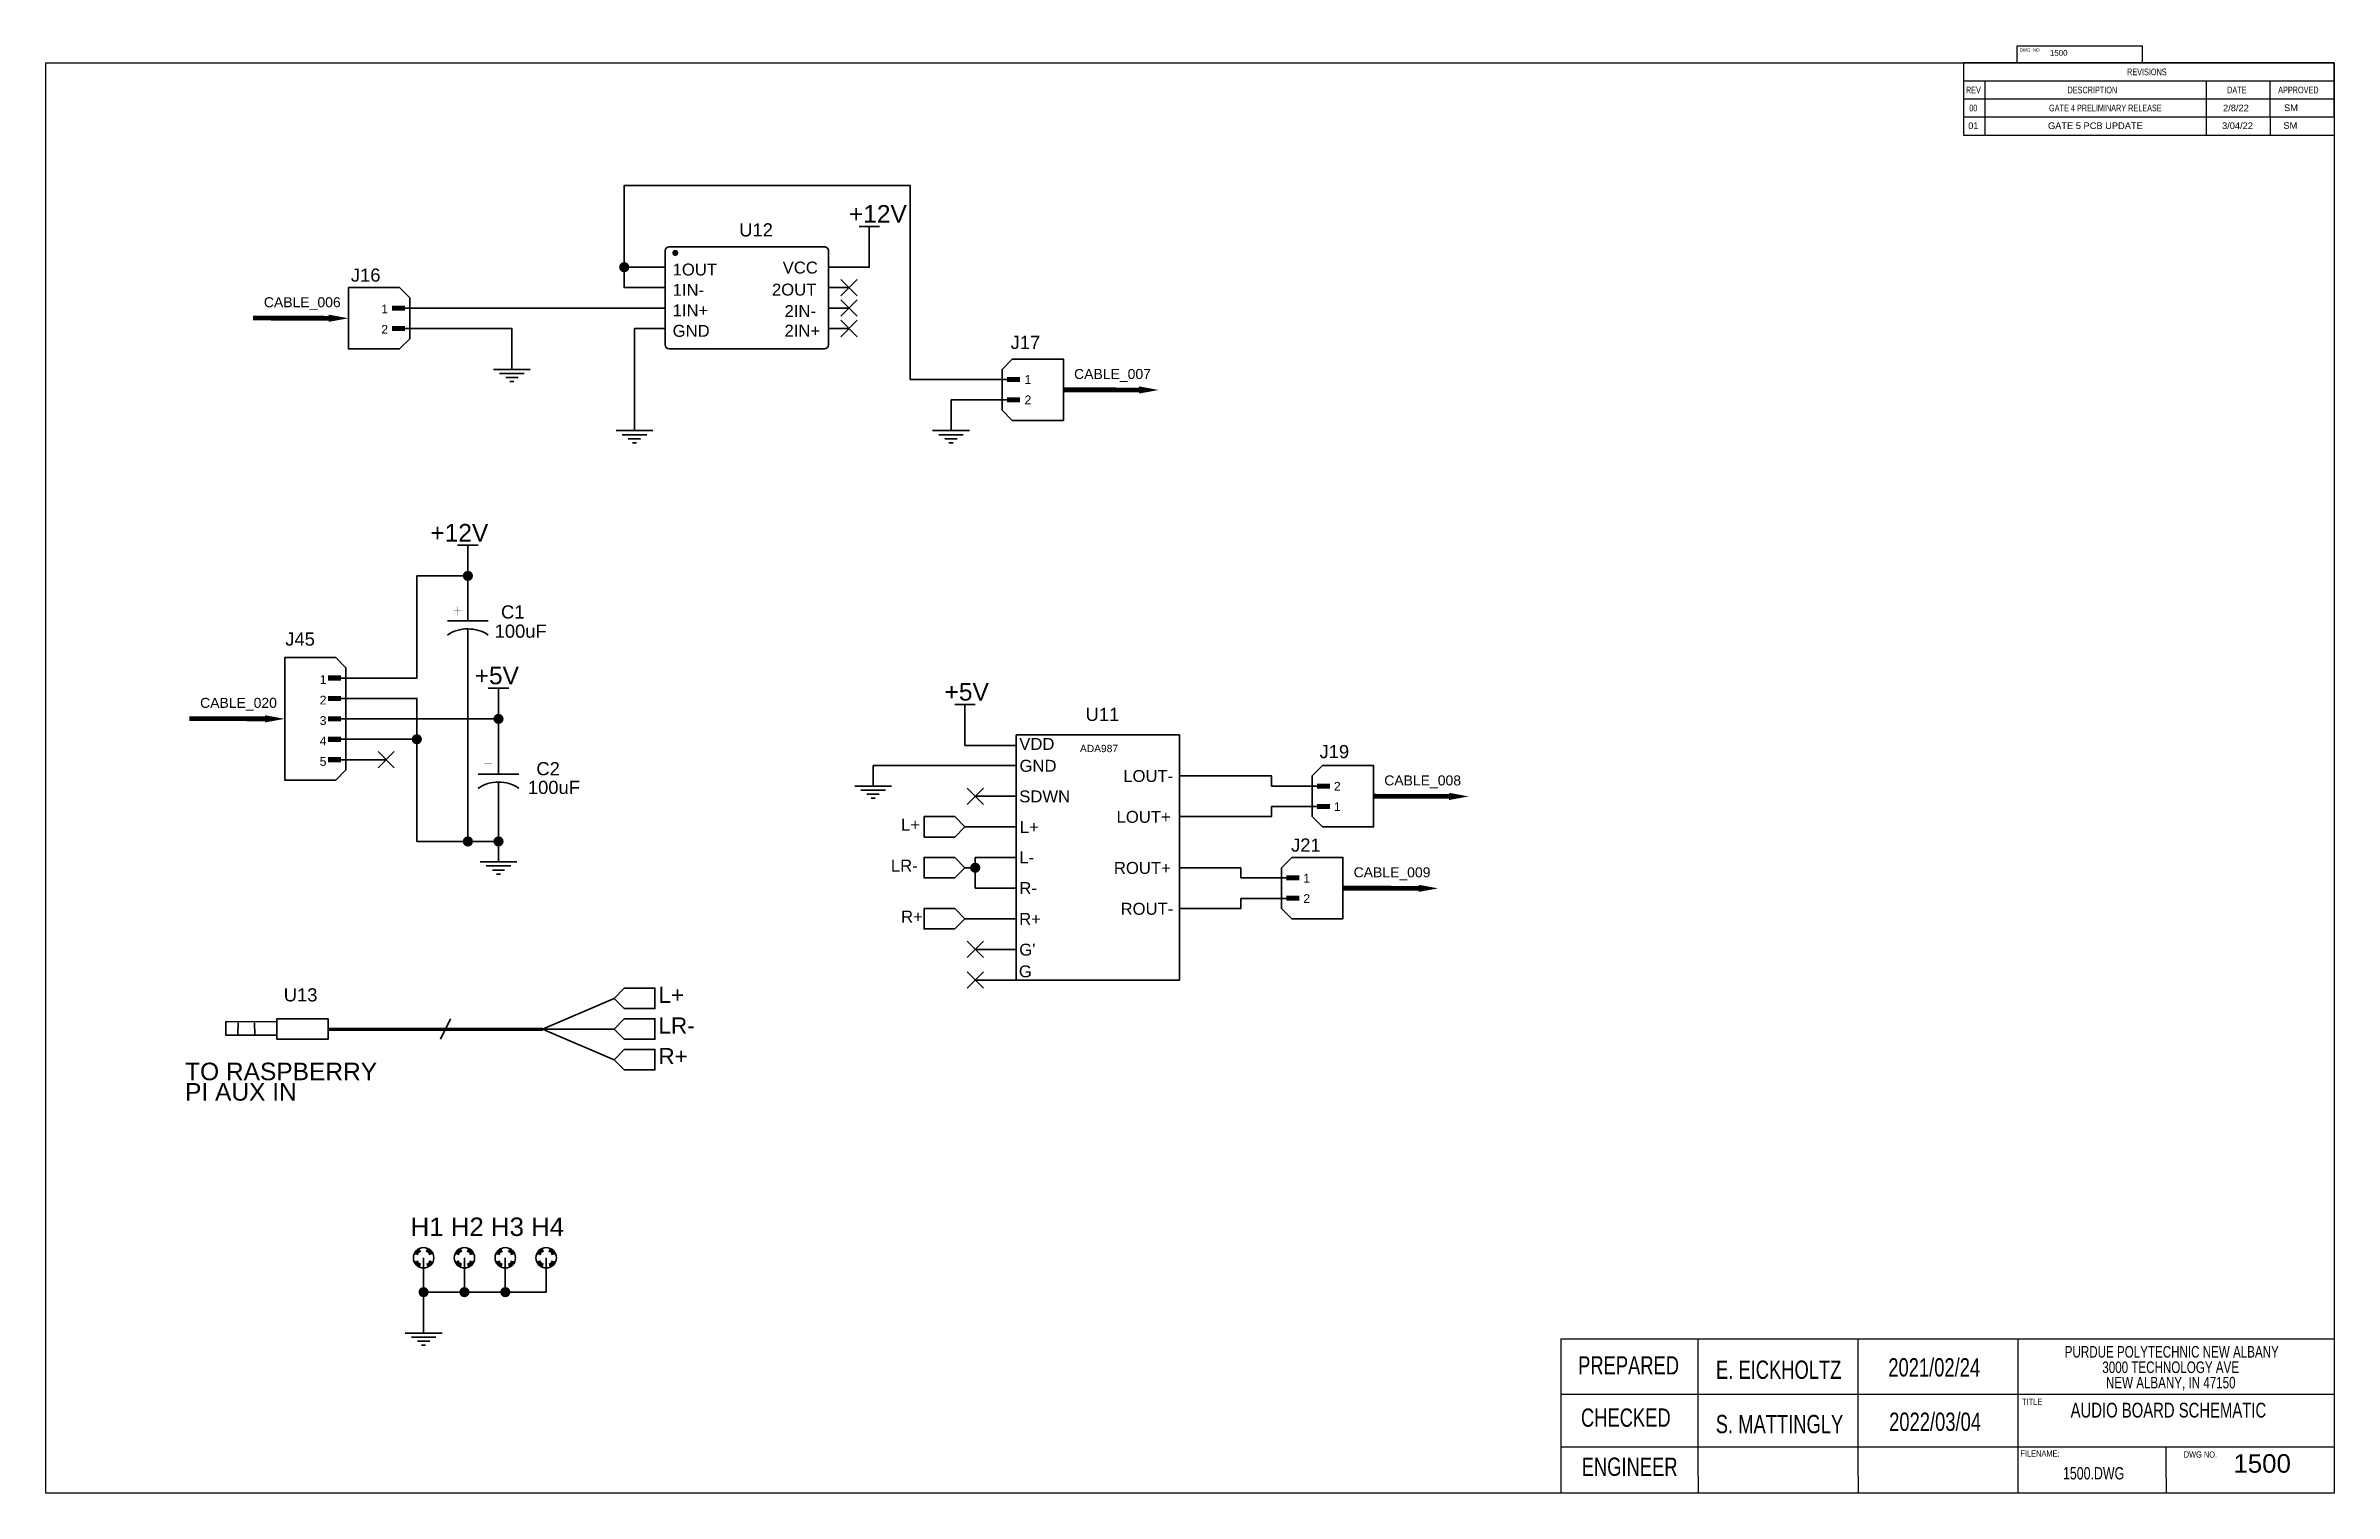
# Model space of a CAD drawing. Header units: inches. Extents: x 2.5 to 50.5, y 2.5 to 32.9.
import ezdxf

# ---------------------------------------------------------------- set-up
doc = ezdxf.new("R2010")
doc.units = ezdxf.units.IN
doc.header["$MEASUREMENT"] = 0
for name, color, linetype in [('PDF3_Geometry', 7, 'Continuous'), ('PDF3_Text', 5, 'Continuous'), ('SLD-0', 7, 'Continuous')]:
    doc.layers.add(name, color=color, linetype=linetype)
doc.layers.add('PDF3_Solid Fills', color=7, linetype='Continuous', true_color=0xcc0000)
doc.layers.add('PDF5_Text', color=7, linetype='Continuous', true_color=0xa44a4a)
doc.styles.add('PDF Arial', font='arial.ttf')
doc.styles.add('SLDTEXTSTYLE0', font='TXT', dxfattribs={"width": 0.75})
doc.styles.get("Standard").update_dxf_attribs({"font": 'arial.ttf'})

# ---------------------------------------------------------------- blocks, each defined once
blk = doc.blocks.new('SW_NOTE_0_8')
at = {"layer": 'SLD-0', "color": 0, "char_height": 0.125, "attachment_point": 2, "style": 'SLDTEXTSTYLE0'}
for s, insert in [('PURDUE POLYTECHNIC NEW ALBANY', (1.434, 0.161)), ('3000 TECHNOLOGY AVE', (1.422, -0.006)), ('NEW ALBANY, IN 47150', (1.423, -0.172))]:
    blk.add_mtext(s, dxfattribs=dict(at, insert=insert))
blk = doc.blocks.new('SW_TABLEANNOTATION_0')
at = {"color": 0, "linetype": 'Continuous', "lineweight": 25}
for p, q in [((0, 0), (0, -0.338)), ((0, 0), (0.4, 0)), ((0, 0), (0, -1.015)), ((6.955, 0), (0, 0)), ((0.4, 0), (4.55, 0)), ((4.55, 0), (5.75, 0)), ((5.75, 0), (6.955, 0)), ((6.955, 0), (6.955, -0.338)), ((6.955, -1.015), (6.955, 0)), ((0, -0.338), (0, -0.677)), ((0, -0.338), (0.4, -0.338)), ((0.4, -0.338), (0.4, -0.677)), ((0.4, -0.338), (4.55, -0.338)), ((4.55, -0.338), (4.55, -0.677)), ((4.55, -0.338), (5.75, -0.338)), ((5.75, -0.338), (5.75, -0.677)), ((5.75, -0.338), (6.955, -0.338)), ((6.955, -0.338), (6.955, -0.677)), ((0, -0.677), (0.4, -0.677)), ((0, -0.677), (0, -1.015)), ((0, -0.677), (6.955, -0.677)), ((0.4, -0.677), (4.55, -0.677)), ((0.4, -0.677), (0.4, -1.015)), ((4.55, -0.677), (5.75, -0.677)), ((4.55, -0.677), (4.55, -1.015)), ((5.75, -0.677), (6.955, -0.677)), ((5.75, -0.677), (5.75, -1.015)), ((6.955, -0.677), (6.955, -1.015)), ((0, -1.015), (0.4, -1.015)), ((0, -1.015), (6.955, -1.015)), ((0.4, -1.015), (4.55, -1.015)), ((4.55, -1.015), (5.75, -1.015)), ((5.75, -1.015), (6.955, -1.015))]:
    blk.add_line(p, q, dxfattribs=at)
at = {"color": 0, "linetype": 'Continuous', "lineweight": 18, "char_height": 0.125, "attachment_point": 1, "style": 'SLDTEXTSTYLE0'}
for s, insert in [('REVISIONS', (3.069, -0.107)), ('REV', (0.046, -0.446)), ('00', (0.108, -0.784)), ('GATE 4 PRELIMINARY RELEASE', (1.605, -0.784)), ('DESCRIPTION', (1.952, -0.446)), ('DATE', (4.946, -0.446)), ('APPROVED', (5.904, -0.446))]:
    blk.add_mtext(s, dxfattribs=dict(at, insert=insert))

msp = doc.modelspace()

# ---------------------------------------------------------------- hatches: boundary and pattern name
at = {"layer": 'PDF3_Solid Fills', "transparency": 33554559}
for points in [[(14.74, 28.214, 0.414), (14.633, 28.321), (14.633, 28.321, 0.414), (14.526, 28.214), (14.526, 28.214, 0.414), (14.633, 28.107), (14.633, 28.107, 0.414)], [(11.247, 21.74, -0.414), (11.354, 21.847), (11.354, 21.847, -0.414), (11.461, 21.74), (11.461, 21.74, -0.414), (11.354, 21.633), (11.354, 21.633, -0.414)], [(11.889, 18.741, -0.414), (11.996, 18.848), (11.996, 18.848, -0.414), (12.103, 18.741), (12.103, 18.741, -0.414), (11.996, 18.634), (11.996, 18.634, -0.414)], [(10.175, 18.313, -0.414), (10.283, 18.42), (10.283, 18.42, -0.414), (10.39, 18.313), (10.39, 18.313, -0.414), (10.283, 18.206), (10.283, 18.206, -0.414)], [(11.247, 16.17, -0.414), (11.354, 16.278), (11.354, 16.278, -0.414), (11.461, 16.17), (11.461, 16.17, -0.414), (11.354, 16.063), (11.354, 16.063, -0.414)], [(11.889, 16.17, -0.414), (11.996, 16.278), (11.996, 16.278, -0.414), (12.103, 16.17), (12.103, 16.17, -0.414), (11.996, 16.063), (11.996, 16.063, -0.414)], [(22.102, 15.619, 0.414), (21.995, 15.726), (21.995, 15.726, 0.414), (21.888, 15.619), (21.888, 15.619, 0.414), (21.995, 15.512), (21.995, 15.512, 0.414)], [(10.532, 6.717, 0.414), (10.425, 6.824), (10.425, 6.824, 0.414), (10.318, 6.717), (10.318, 6.717, 0.414), (10.425, 6.61), (10.425, 6.61, 0.414)], [(11.389, 6.717, 0.414), (11.282, 6.824), (11.282, 6.824, 0.414), (11.175, 6.717), (11.175, 6.717, 0.414), (11.282, 6.61), (11.282, 6.61, 0.414)], [(12.246, 6.717, 0.414), (12.139, 6.824), (12.139, 6.824, 0.414), (12.032, 6.717), (12.032, 6.717, 0.414), (12.139, 6.61), (12.139, 6.61, 0.414)]]:
    msp.add_hatch(color=256, dxfattribs=at).paths.add_polyline_path(points)
at = {"layer": 'PDF3_Solid Fills', "true_color": 0x870000, "transparency": 33554559}
msp.add_hatch(color=16, dxfattribs=at).paths.add_polyline_path([(15.768, 28.514, 0.415), (15.704, 28.578), (15.704, 28.578, 0.415), (15.64, 28.514), (15.64, 28.514, 0.415), (15.704, 28.449), (15.704, 28.449, 0.415)])

# ---------------------------------------------------------------- linework, layer by layer
for p, q in [((2.5, 2.5), (2.5, 32.5)), ((2.5, 32.5), (50.5, 32.5)), ((50.5, 32.5), (50.5, 2.5)), ((42.724, 31.365), (42.724, 30.986)), ((43.172, 31.365), (43.172, 30.986)), ((47.811, 31.365), (47.811, 30.986)), ((49.153, 31.365), (49.153, 30.986)), ((42.724, 30.986), (50.5, 30.986)), ((34.278, 5.735), (34.278, 2.5)), ((40.638, 5.735), (50.5, 5.735)), ((50.5, 2.5), (2.5, 2.5)), ((37.156, 2.857), (37.156, 2.5)), ((40.515, 2.857), (40.515, 2.5)), ((46.972, 2.824), (46.972, 2.5)), ((50.5, 2.5), (50.5, 2.5))]:
    msp.add_line(p, q)
at = {"color": 0, "linetype": 'Continuous', "lineweight": 25}
for p, q in [((50.5, 32.5), (42.724, 32.5)), ((50.5, 31.365), (50.5, 32.5))]:
    msp.add_line(p, q, dxfattribs=at)
at = {"layer": 'PDF3_Geometry', "color": 96, "lineweight": 35, "true_color": 0x008700}
for p, q in [((11.996, 18.313), (11.996, 18.955)), ((12.996, 6.717), (10.425, 6.717))]:
    msp.add_line(p, q, dxfattribs=at)
for points in [[(21.702, 25.857), (20.631, 25.857), (20.631, 29.927), (14.633, 29.927), (14.633, 27.785), (15.061, 27.785)], [(19.774, 28.642), (19.774, 28.214), (19.346, 28.214)], [(15.061, 28.214), (14.633, 28.214)], [(10.991, 27.357), (15.061, 27.357)], [(10.991, 26.928), (12.277, 26.928), (12.277, 26.5)], [(14.847, 25.215), (14.847, 26.928), (15.061, 26.928)], [(21.488, 25.215), (21.488, 25.429), (21.702, 25.429)], [(11.354, 21.74), (10.283, 21.74), (10.283, 19.598), (9.64, 19.598)], [(11.354, 21.526), (11.354, 21.954)], [(11.354, 19.812), (11.354, 16.17)], [(11.996, 16.599), (11.996, 16.17), (10.283, 16.17), (10.283, 19.169), (9.64, 19.169)], [(11.996, 18.741), (9.64, 18.741)], [(10.283, 18.313), (9.64, 18.313)], [(21.78, 18.613), (21.78, 18.185), (21.995, 18.185)], [(21.995, 17.761), (19.853, 17.761)], [(27.136, 17.547), (28.207, 17.547), (28.207, 17.333)], [(27.136, 16.69), (28.207, 16.69), (28.207, 16.905)], [(21.78, 16.476), (21.995, 16.476)], [(21.995, 15.619), (21.78, 15.619)], [(21.995, 15.191), (21.995, 15.834)], [(27.564, 15.405), (27.564, 15.619), (27.136, 15.619)], [(27.136, 14.762), (27.564, 14.762), (27.564, 14.977)], [(21.78, 14.548), (21.995, 14.548)], [(10.425, 6.289), (10.425, 7.017)], [(11.282, 7.017), (11.282, 6.717)], [(12.139, 7.017), (12.139, 6.717)], [(12.996, 7.017), (12.996, 6.717)]]:
    msp.add_lwpolyline(points, dxfattribs=at)
at = {"layer": 'PDF3_Geometry', "lineweight": 35}
for points in [[(19.56, 29.071), (19.988, 29.071)], [(19.774, 29.071), (19.774, 28.642)], [(12.277, 26.072), (12.277, 26.5)], [(11.891, 26.072), (12.662, 26.072)], [(12.02, 25.986), (12.534, 25.986)], [(12.148, 25.9), (12.405, 25.9)], [(12.234, 25.815), (12.319, 25.815)], [(14.847, 24.786), (14.847, 25.215)], [(21.488, 24.786), (21.488, 25.215)], [(14.462, 24.786), (15.233, 24.786)], [(14.59, 24.701), (15.104, 24.701)], [(14.719, 24.615), (14.976, 24.615)], [(14.804, 24.529), (14.89, 24.529)], [(21.102, 24.786), (21.873, 24.786)], [(21.231, 24.701), (21.745, 24.701)], [(21.359, 24.615), (21.616, 24.615)], [(21.445, 24.529), (21.531, 24.529)], [(11.568, 22.383), (11.139, 22.383)], [(11.354, 22.383), (11.354, 21.954)], [(12.21, 19.384), (11.782, 19.384)], [(11.996, 19.384), (11.996, 18.955)], [(21.566, 19.042), (21.995, 19.042)], [(21.78, 19.042), (21.78, 18.613)], [(19.853, 17.333), (19.853, 17.761)], [(19.467, 17.333), (20.238, 17.333)], [(19.595, 17.247), (20.11, 17.247)], [(19.724, 17.162), (19.981, 17.162)], [(19.81, 17.076), (19.895, 17.076)], [(11.996, 15.742), (11.996, 16.17)], [(12.382, 15.742), (11.611, 15.742)], [(12.253, 15.656), (11.739, 15.656)], [(12.125, 15.571), (11.868, 15.571)], [(12.039, 15.485), (11.953, 15.485)], [(12.919, 12.236), (14.419, 12.878)], [(7.348, 12.388), (6.279, 12.392), (6.275, 12.109), (7.351, 12.109), (7.346, 12.114)], [(6.536, 12.364), (6.531, 12.124)], [(6.878, 12.364), (6.883, 12.116), (6.883, 12.112)], [(8.421, 12.45), (8.421, 12.022), (7.35, 12.022), (7.35, 12.45), (8.421, 12.45)], [(10.991, 12.45), (10.777, 12.022)], [(14.419, 11.593), (12.919, 12.236), (14.419, 12.236)], [(10.425, 5.86), (10.425, 6.289)], [(10.04, 5.86), (10.811, 5.86)], [(10.168, 5.775), (10.682, 5.775)], [(10.297, 5.689), (10.554, 5.689)], [(10.382, 5.603), (10.468, 5.603)]]:
    msp.add_lwpolyline(points, dxfattribs=at)
at = {"layer": 'PDF3_Geometry', "color": 16, "lineweight": 35, "true_color": 0x870000}
for points in [[(15.49, 26.586), (15.49, 28.556)], [(15.061, 28.214), (15.49, 28.214)], [(19.346, 28.212), (18.917, 28.212)], [(15.061, 27.785), (15.49, 27.785)], [(19.346, 27.785), (18.917, 27.785)], [(15.061, 27.357), (15.49, 27.357)], [(15.061, 26.928), (15.49, 26.928)], [(19.346, 27.357), (18.917, 27.357)], [(19.346, 26.928), (18.917, 26.928)], [(18.832, 26.5), (15.576, 26.5)], [(21.995, 18.185), (22.852, 18.185)], [(21.995, 17.761), (22.852, 17.761)], [(27.136, 17.547), (26.279, 17.547)], [(21.995, 17.119), (22.852, 17.119)], [(21.995, 16.476), (22.852, 16.476)], [(27.136, 16.69), (26.279, 16.69)], [(21.995, 15.834), (22.852, 15.834)], [(27.136, 15.619), (26.279, 15.619)], [(21.995, 15.191), (22.852, 15.191)], [(21.995, 14.548), (22.852, 14.548)], [(27.136, 14.762), (26.279, 14.762)], [(21.995, 13.906), (22.852, 13.906)], [(21.995, 13.263), (22.852, 13.263)]]:
    msp.add_lwpolyline(points, dxfattribs=at)
msp.add_lwpolyline([(15.576, 28.642), (18.832, 28.642, -0.414375), (18.917, 28.556), (18.917, 26.586)], format="xyb", dxfattribs=at)
at = {"layer": 'PDF3_Geometry', "color": 82, "lineweight": 35, "true_color": 0x33cc33}
for points in [[(19.174, 27.957), (19.517, 27.614)], [(19.517, 27.957), (19.174, 27.614)], [(19.174, 27.528), (19.517, 27.186)], [(19.517, 27.528), (19.174, 27.186)], [(19.174, 27.1), (19.517, 26.757)], [(19.517, 27.1), (19.174, 26.757)], [(9.811, 18.056), (9.469, 17.713)], [(9.469, 18.056), (9.811, 17.713)], [(21.823, 17.29), (22.166, 16.947)], [(22.166, 17.29), (21.823, 16.947)], [(21.823, 14.077), (22.166, 13.734)], [(22.166, 14.077), (21.823, 13.734)], [(21.823, 13.434), (22.166, 13.092)], [(22.166, 13.434), (21.823, 13.092)]]:
    msp.add_lwpolyline(points, dxfattribs=at)
at = {"layer": 'PDF3_Geometry', "color": 16, "lineweight": 35, "true_color": 0x840000}
for points in [[(9.92, 27.785), (8.849, 27.785), (8.849, 26.5), (9.92, 26.5), (10.134, 26.714), (10.134, 27.571)], [(22.773, 26.286), (23.844, 26.286), (23.844, 25.001), (22.773, 25.001), (22.559, 25.215), (22.559, 26.072)], [(29.278, 16.476), (30.349, 16.476), (30.349, 17.761), (29.278, 17.761), (29.064, 17.547), (29.064, 16.69)], [(28.635, 15.834), (29.706, 15.834), (29.706, 14.548), (28.635, 14.548), (28.421, 14.762), (28.421, 15.619)]]:
    msp.add_lwpolyline(points, close=True, dxfattribs=at)
for points in [[(10.991, 27.357), (9.813, 27.357)], [(10.991, 26.928), (9.813, 26.928)], [(21.702, 25.857), (22.88, 25.857)], [(21.702, 25.429), (22.88, 25.429)], [(28.207, 17.333), (29.385, 17.333)], [(28.207, 16.905), (29.385, 16.905)], [(27.564, 15.405), (28.742, 15.405)], [(27.564, 14.977), (28.742, 14.977)]]:
    msp.add_lwpolyline(points, dxfattribs=at)
at = {"layer": 'PDF3_Geometry', "color": 24, "lineweight": 35, "true_color": 0x8c2323}
for points in [[(11.354, 21.526), (11.354, 20.798)], [(10.925, 20.798), (11.782, 20.798)], [(11.996, 18.313), (11.996, 17.584)], [(11.568, 17.584), (12.425, 17.584)]]:
    msp.add_lwpolyline(points, dxfattribs=at)
for points in [[(11.354, 19.812), (11.354, 20.626, -0.166376), (11.782, 20.498)], [(11.996, 16.599), (11.996, 17.413, -0.166376), (12.425, 17.284)]]:
    msp.add_lwpolyline(points, format="xyb", dxfattribs=at)
at = {"layer": 'PDF3_Geometry', "color": 15, "lineweight": 35, "true_color": 0xa54949}
msp.add_lwpolyline([(8.582, 20.026), (7.511, 20.026), (7.511, 17.456), (8.582, 17.456), (8.796, 17.67), (8.796, 19.812)], close=True, dxfattribs=at)
for points in [[(8.796, 19.598), (8.475, 19.598)], [(9.64, 19.598), (8.797, 19.598)], [(8.796, 19.169), (8.475, 19.169)], [(8.796, 18.741), (8.475, 18.741)], [(9.64, 19.169), (8.797, 19.169)], [(9.64, 18.741), (8.797, 18.741)], [(8.796, 18.313), (8.475, 18.313)], [(9.64, 18.313), (8.797, 18.313)], [(8.796, 17.884), (8.475, 17.884)], [(9.64, 17.884), (8.797, 17.884)], [(10.425, 7.017), (10.425, 7.439)], [(11.282, 7.017), (11.282, 7.439)], [(12.139, 7.017), (12.139, 7.439)], [(12.996, 7.017), (12.996, 7.439)]]:
    msp.add_lwpolyline(points, dxfattribs=at)
at = {"layer": 'PDF3_Geometry', "lineweight": 35}
msp.add_lwpolyline([(22.852, 18.404), (26.279, 18.404), (26.279, 13.263), (22.852, 13.263)], close=True, dxfattribs=at)
at = {"layer": 'PDF3_Geometry', "color": 5, "lineweight": 35}
for points in [[(21.78, 16.476), (21.566, 16.262), (20.924, 16.262), (20.924, 16.69), (21.566, 16.69)], [(21.78, 15.619), (21.566, 15.405), (20.924, 15.405), (20.924, 15.834), (21.566, 15.834)], [(21.78, 14.548), (21.566, 14.334), (20.924, 14.334), (20.924, 14.762), (21.566, 14.762)], [(14.419, 12.878), (14.633, 13.093), (15.276, 13.093), (15.276, 12.664), (14.633, 12.664)], [(14.419, 12.236), (14.633, 12.45), (15.276, 12.45), (15.276, 12.022), (14.633, 12.022)], [(14.419, 11.593), (14.633, 11.807), (15.276, 11.807), (15.276, 11.379), (14.633, 11.379)]]:
    msp.add_lwpolyline(points, close=True, dxfattribs=at)
at = {"layer": 'PDF3_Geometry', "lineweight": 106}
msp.add_lwpolyline([(8.421, 12.236), (12.919, 12.236)], dxfattribs=at)
at = {"layer": 'PDF3_Geometry', "color": 15, "lineweight": 35, "true_color": 0xa54949}
for centre in [(10.425, 7.438), (11.282, 7.438), (12.139, 7.438), (12.996, 7.438)]:
    msp.add_circle(centre, 0.214, dxfattribs=at)
at = {"layer": 'PDF3_Geometry', "color": 24, "lineweight": 35, "true_color": 0x8c2323}
for centre in [(11.33, 19.928), (11.972, 16.714)]:
    msp.add_arc(centre, 0.699, 88.0372, 125.3612, dxfattribs=at)
at = {"layer": 'PDF3_Geometry', "color": 15, "lineweight": 70, "true_color": 0xa54949}
for centre, radius, start, end in [((10.373, 7.491), 0.0983, 96.9193, 172.9947), ((10.373, 7.387), 0.0984, 187.0822, 263.0038), ((10.477, 7.491), 0.0985, 6.9722, 82.9419), ((10.477, 7.387), 0.0987, 277.1348, 352.9511), ((11.23, 7.491), 0.0983, 96.9193, 172.9947), ((11.23, 7.387), 0.0984, 187.0822, 263.0038), ((11.334, 7.491), 0.0985, 6.9722, 82.9419), ((11.334, 7.387), 0.0987, 277.1348, 352.9511), ((12.086, 7.491), 0.0983, 96.9193, 172.9947), ((12.087, 7.387), 0.0984, 187.0822, 263.0038), ((12.191, 7.491), 0.0985, 6.9722, 82.9419), ((12.191, 7.387), 0.0987, 277.1348, 352.9511), ((12.943, 7.491), 0.0983, 96.9193, 172.9947), ((12.943, 7.387), 0.0984, 187.0822, 263.0038), ((13.048, 7.491), 0.0985, 6.9722, 82.9419), ((13.048, 7.387), 0.0987, 277.1348, 352.9511)]:
    msp.add_arc(centre, radius, start, end, dxfattribs=at)
at = {"layer": 'PDF3_Geometry', "color": 16, "lineweight": 35, "true_color": 0x870000}
for points in [[(15.49, 28.556), (15.49, 28.604), (15.537, 28.642), (15.576, 28.642)], [(15.576, 26.5), (15.528, 26.5), (15.49, 26.547), (15.49, 26.586)], [(18.917, 26.586), (18.917, 26.538), (18.87, 26.5), (18.832, 26.5)]]:
    msp.add_open_spline(points, degree=3, dxfattribs=at)
at = {"layer": 'PDF3_Solid Fills', "color": 16, "lineweight": 35, "true_color": 0x840000, "transparency": 33554559}
for points in [[(9.762, 27.408), (10.032, 27.408), (9.762, 27.305), (10.032, 27.305)], [(9.762, 26.984), (10.032, 26.984), (9.762, 26.877), (10.032, 26.877)], [(22.662, 25.909), (22.932, 25.909), (22.662, 25.806), (22.932, 25.806)], [(22.662, 25.485), (22.932, 25.485), (22.662, 25.378), (22.932, 25.378)], [(29.167, 17.384), (29.437, 17.384), (29.167, 17.277), (29.437, 17.277)], [(29.167, 16.956), (29.437, 16.956), (29.167, 16.853), (29.437, 16.853)], [(28.524, 15.457), (28.794, 15.457), (28.524, 15.354), (28.794, 15.354)], [(28.524, 15.032), (28.794, 15.032), (28.524, 14.925), (28.794, 14.925)]]:
    msp.add_solid(points, dxfattribs=at)
at = {"layer": 'PDF3_Solid Fills', "color": 24, "lineweight": 35, "true_color": 0x8c2323, "transparency": 33554559}
for points in [[(11.225, 21.012), (11.054, 21.012), (11.225, 21.007), (11.054, 21.007)], [(11.144, 21.097), (11.139, 21.097), (11.144, 20.926), (11.139, 20.926)], [(11.868, 17.799), (11.696, 17.799), (11.868, 17.794), (11.696, 17.794)], [(11.786, 17.884), (11.782, 17.884), (11.786, 17.713), (11.782, 17.713)]]:
    msp.add_solid(points, dxfattribs=at)
at = {"layer": 'PDF3_Solid Fills', "color": 15, "lineweight": 0, "true_color": 0xa54949, "transparency": 33554559}
for points in [[(8.69, 19.651), (8.422, 19.651), (8.69, 19.544), (8.422, 19.544)], [(8.69, 19.223), (8.422, 19.223), (8.69, 19.116), (8.422, 19.116)], [(8.69, 18.795), (8.422, 18.795), (8.69, 18.688), (8.422, 18.688)], [(8.69, 18.366), (8.422, 18.366), (8.69, 18.259), (8.422, 18.259)], [(8.69, 17.938), (8.422, 17.938), (8.69, 17.831), (8.422, 17.831)]]:
    msp.add_solid(points, dxfattribs=at)
at = {"layer": 'PDF5_Text', "color": 0, "const_width": 0.1}
for points in [[(6.85, 27.147), (8.024, 27.145)], [(8.024, 27.145), (8.437, 27.144)], [(23.844, 25.643), (25.018, 25.641)], [(25.018, 25.641), (25.431, 25.64)], [(5.512, 18.746), (6.686, 18.743)], [(6.686, 18.743), (7.099, 18.742)], [(30.349, 17.119), (31.523, 17.116)], [(31.523, 17.116), (31.936, 17.115)], [(29.706, 15.191), (30.88, 15.189)], [(30.88, 15.189), (31.293, 15.187)]]:
    msp.add_lwpolyline(points, dxfattribs=at)
at = {"layer": 'PDF5_Text', "color": 0}
for points in [[(8.437, 27.144, 0.15, 0, 0), (8.849, 27.143, 0, 0, 0)], [(25.431, 25.64, 0.15, 0, 0), (25.843, 25.638, 0, 0, 0)], [(7.099, 18.742, 0.15, 0, 0), (7.511, 18.741, 0, 0, 0)], [(31.936, 17.115, 0.15, 0, 0), (32.348, 17.114, 0, 0, 0)], [(31.293, 15.187, 0.15, 0, 0), (31.705, 15.186, 0, 0, 0)]]:
    msp.add_lwpolyline(points, format="xyseb", dxfattribs=at)
at = {"layer": 'SLD-0', "color": 7, "linetype": 'Continuous', "lineweight": 25}
for p, q in [((43.853, 32.5), (43.853, 32.858)), ((43.853, 32.858), (46.481, 32.858)), ((46.481, 32.5), (46.481, 32.858)), ((34.278, 5.735), (43.874, 5.735)), ((37.156, 2.857), (37.156, 5.735)), ((40.515, 2.857), (40.515, 5.735)), ((43.874, 2.5), (43.874, 5.735)), ((34.278, 4.581), (50.5, 4.581)), ((34.278, 3.471), (50.5, 3.471)), ((46.972, 2.824), (46.972, 3.471))]:
    msp.add_line(p, q, dxfattribs=at)

# ---------------------------------------------------------------- block references
at = {"color": 7, "linetype": 'Continuous', "lineweight": 18, "xscale": 1.118033988749895, "yscale": 1.118033988749895, "zscale": 1.118033988749895}
msp.add_blockref('SW_TABLEANNOTATION_0', (42.724, 32.5), dxfattribs=at)
at = {"layer": 'SLD-0', "xscale": 1.941207928188159, "yscale": 1.941207928188159, "zscale": 1.552966342550527}
msp.add_blockref('SW_NOTE_0_8', (44.309, 5.275), dxfattribs=at)

# ---------------------------------------------------------------- texts
at = {"attachment_point": 1}
for s, width, gutter_width, insert, char_height in [('1500', 1.61993, 0.534, (44.535, 32.769), 0.1195), ('01', 0.791, 3.481, (42.822, 31.251), 0.1392), ('GATE 5 PCB UPDATE', 2.36064, 3.481, (44.496, 31.251), 0.13925), ('3/04/22', 0.791, 3.481, (48.147, 31.251), 0.1392), ('2/8/22', 0.791, 3.481, (48.168, 31.624), 0.1392), ('SM', 0.791, 3.481, (49.434, 31.256), 0.1392), ('SM', 0.791, 3.481, (49.447, 31.627), 0.1392), ('1500', 1.89499, 0.625, (48.385, 3.319), 0.3882)]:
    msp.add_mtext_dynamic_manual_height_columns(s, width=width, gutter_width=gutter_width, heights=[0], dxfattribs=dict(at, insert=insert, char_height=char_height))
at = {"layer": 'PDF3_Text', "color": 7, "style": 'PDF Arial'}
for s, p in [(' VDD', (22.822, 18.091)), ('GND', (22.924, 17.632)), ('LOUT-', (25.1, 17.418)), ('SDWN', (22.919, 16.99)), ('LOUT+ ', (24.96, 16.561)), ('L+', (22.93, 16.348)), ('L-', (22.919, 15.71)), ('ROUT+', (24.904, 15.49)), ('R-', (22.921, 15.067)), ('ROUT- ', (25.044, 14.633)), ('R+', (22.917, 14.42)), ("G'", (22.919, 13.776)), ('G', (22.911, 13.321))]:
    msp.add_text(s, height=0.25, dxfattribs=at).set_placement(p)
for s, insert, char_height, attachment_point in [('+12V', (19.346, 29.149), 0.368, 7), ('U12', (17.045, 28.855), 0.276, 7), ('VCC', (17.957, 28.078), 0.25, 7), ('J16', (8.899, 27.907), 0.276, 7), ('1OUT', (15.648, 28.037), 0.25, 7), ('1IN-', (15.648, 27.614), 0.25, 7), ('2OUT', (17.732, 27.616), 0.25, 7), ('1', (9.537, 27.247), 0.184, 7), ('1IN+', (15.648, 27.186), 0.25, 7), ('2IN-', (17.996, 27.169), 0.25, 7), ('2', (9.537, 26.819), 0.184, 7), ('GND', (15.648, 26.751), 0.25, 7), ('2IN+', (17.995, 26.757), 0.25, 7), ('J17', (22.737, 26.496), 0.276, 7), ('1', (23.029, 25.768), 0.184, 7), ('2', (23.029, 25.34), 0.184, 7), ('+12V', (11.782, 22.461), 0.368, 9), ('C1', (12.542, 20.842), 0.276, 9), ('100uF', (13.008, 20.439), 0.276, 9), ('J45', (8.145, 20.273), 0.276, 9), ('+5V', (12.425, 19.462), 0.368, 9), ('2', (8.388, 19.043), 0.184, 9), ('1', (8.388, 19.472), 0.184, 9), ('+5V', (21.352, 19.12), 0.368, 7), ('3', (8.388, 18.611), 0.184, 9), ('U11', (24.31, 18.693), 0.276, 7), ('4', (8.388, 18.186), 0.184, 9), ('5', (8.388, 17.754), 0.184, 9), ('C2', (13.283, 17.554), 0.276, 9), ('ADA987', (24.192, 18.041), 0.1536, 7), ('J19', (29.217, 17.913), 0.276, 7), ('100uF', (13.705, 17.162), 0.276, 9), ('2', (29.518, 17.235), 0.184, 7), ('1', (29.518, 16.807), 0.184, 7), ('L+', (20.44, 16.397), 0.25, 7), ('J21', (28.62, 15.952), 0.276, 7), ('LR-', (20.226, 15.539), 0.25, 7), ('1', (28.876, 15.308), 0.184, 7), ('2', (28.876, 14.879), 0.184, 7), ('R+', (20.44, 14.468), 0.25, 7), ('U13', (7.491, 12.811), 0.276, 7), ('L+', (15.351, 12.785), 0.3373, 7), ('LR-', (15.351, 12.142), 0.3373, 7), ('TO RASPBERRY', (5.422, 11.157), 0.36802, 7), ('R+', (15.351, 11.499), 0.3373, 7), ('PI AUX IN', (5.422, 10.729), 0.368, 7)]:
    msp.add_mtext(s, dxfattribs=dict(at, insert=insert, char_height=char_height, attachment_point=attachment_point))
at = {"layer": 'PDF3_Text', "color": 0, "insert": (10.153, 7.89), "char_height": 0.38751, "attachment_point": 7, "style": 'PDF Arial'}
msp.add_mtext('H1 H2 H3 H4', dxfattribs=at)
at = {"layer": 'PDF5_Text', "color": 0, "char_height": 0.2096, "attachment_point": 7, "style": 'PDF Arial'}
for s, insert in [('CABLE_006', (7.075, 27.314)), ('CABLE_007', (24.069, 25.809)), ('CABLE_020', (5.737, 18.912)), ('CABLE_008', (30.574, 17.285)), ('CABLE_009', (29.932, 15.357))]:
    msp.add_mtext(s, dxfattribs=dict(at, insert=insert))
at = {"layer": 'SLD-0', "style": 'SLDTEXTSTYLE0'}
for s, insert, char_height, attachment_point in [('DWG. NO.', (44.123, 32.807), 0.0746, 2), ('PREPARED', (35.699, 5.374), 0.3838, 2), ('TITLE', (44.164, 4.483), 0.1294, 2), ('AUDIO BOARD SCHEMATIC', (47.022, 4.398), 0.31059, 2), ('CHECKED', (35.641, 4.278), 0.3838, 2), ('FILENAME:', (44.329, 3.397), 0.1294, 2), ('DWG NO.', (47.344, 3.377), 0.1294, 1), ('ENGINEER', (35.721, 3.248), 0.3838, 2), ('1500.DWG', (45.453, 3.048), 0.2588, 2)]:
    msp.add_mtext(s, dxfattribs=dict(at, insert=insert, char_height=char_height, attachment_point=attachment_point))
at = {"layer": 'SLD-0', "attachment_point": 2, "style": 'SLDTEXTSTYLE0'}
for s, insert, char_height, width in [('E. EICKHOLTZ', (38.848, 5.283), 0.38384, 3.43191), ('2021/02/24', (42.11, 5.332), 0.3838, 2.44698), ('S. MATTINGLY', (38.865, 4.142), 0.38384, 3.43191), ('2022/03/04', (42.128, 4.191), 0.3838, 2.44698)]:
    msp.add_mtext(s, dxfattribs=dict(at, insert=insert, char_height=char_height, width=width))

doc.saveas('drawing.dxf')
